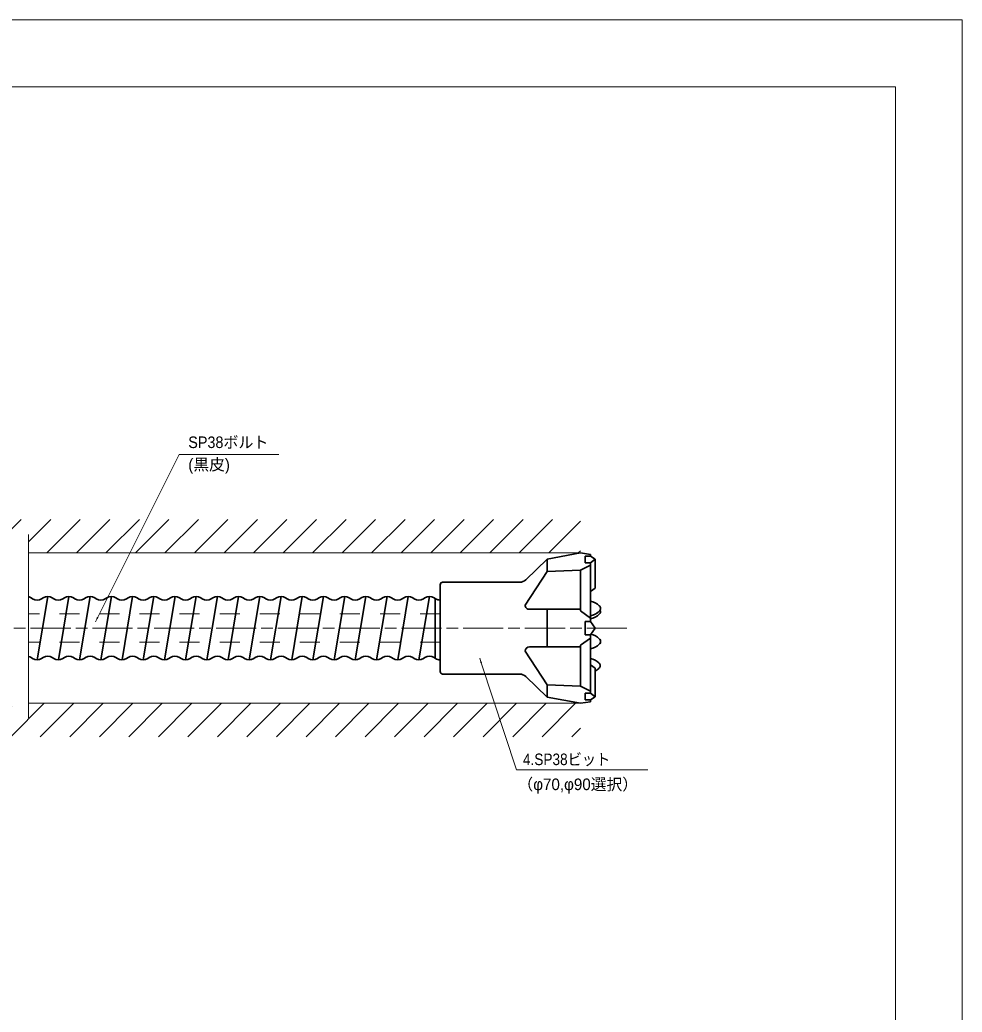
# Model space of a CAD drawing. Units: millimetres at full size, sheet at 1:2; details may follow other scales. Extents: x 10540 to 12220, y 374 to 1562.
# Drawn here: x 11656 to 12220, y 968 to 1562 of the extents above; entities that cross this region are included whole.
import ezdxf
from ezdxf.enums import TextEntityAlignment as Align

# ---------------------------------------------------------------- set-up
doc = ezdxf.new("R2010")
doc.units = ezdxf.units.MM
doc.header["$LTSCALE"] = 2
doc.linetypes.add('CHAIN', pattern=[18.5, 12, -1.5, 3.5, -1.5])
doc.linetypes.add('DASHED_SPACED', pattern=[12, 6, -6])
for name, color, linetype, lineweight in [('1外形線', 7, 'Continuous', 35), ('2細い実線', 3, 'Continuous', 13), ('3隠れ線', 2, 'DASHED_SPACED', 13), ('4中心線', 1, 'CHAIN', 15), ('6寸法線', 4, 'Continuous', 13), ('7 枠・タイトル', 7, 'Continuous', 13)]:
    doc.layers.add(name, color=color, linetype=linetype, lineweight=lineweight)
doc.styles.add('ＭＳ Ｐゴシック', font='')
doc.styles.get('ＭＳ Ｐゴシック').set_extended_font_data('MS PGothic')
pattern_1 = [(45, (0, 0), (-8.83883, 8.83883), [])]

# ---------------------------------------------------------------- blocks, each defined once
blk = doc.blocks.new('filled_arrow')
at = {"color": 0, "linetype": 'Continuous', "lineweight": -2}
blk.add_solid([(7.5, 1.25), (0, 0), (7.5, -1.25)], dxfattribs=at)

msp = doc.modelspace()

# ---------------------------------------------------------------- hatches: boundary and pattern name
at = {"layer": '2細い実線'}
h = msp.add_hatch(dxfattribs=at)
h.set_pattern_fill('USER', color=256, style=0, pattern_type=2)
h.set_pattern_definition(pattern_1)
h.paths.add_polyline_path([(10946.524, 1242.619), (10946.524, 1262.619), (11991.908, 1262.619), (11991.895, 1242.619), (11661.495, 1242.619), (11661.495, 1253.584), (11651.495, 1253.584), (11651.495, 1242.619), (11112.992, 1242.619), (11112.992, 1253.584), (11102.992, 1253.584), (11102.992, 1242.619)])
h = msp.add_hatch(dxfattribs=at)
h.set_pattern_fill('USER', color=256, style=0, pattern_type=2)
h.set_pattern_definition(pattern_1)
h.paths.add_polyline_path([(10946.597, 1132.615), (10946.524, 1152.619), (11102.992, 1152.619), (11102.992, 1143.965), (11112.992, 1143.965), (11112.992, 1152.619), (11651.495, 1152.619), (11651.495, 1143.965), (11661.495, 1143.965), (11661.537, 1152.619), (11991.885, 1152.619), (11991.908, 1132.615)])

# ---------------------------------------------------------------- linework, layer by layer
at = {"layer": '1外形線'}
for p, q in [((11971.908, 1238.969), (11991.908, 1242.619)), ((11991.908, 1242.619), (11997.908, 1241.728)), ((11997.908, 1241.728), (11997.908, 1240.629)), ((11997.908, 1241.728), (11997.908, 1240.629)), ((11997.908, 1240.629), (11997.908, 1241.728)), ((11971.908, 1238.969), (11959.123, 1226.535)), ((11971.908, 1238.969), (11971.908, 1231.501)), ((11994.708, 1240.629), (11997.908, 1240.629)), ((11994.708, 1240.629), (11994.708, 1236.632)), ((11994.708, 1236.632), (11997.908, 1236.632)), ((12000.708, 1238.829), (11997.908, 1240.629)), ((12000.708, 1238.829), (11997.908, 1236.632)), ((11997.908, 1236.632), (11997.908, 1201.619)), ((12000.708, 1221.529), (12000.708, 1238.824)), ((11971.908, 1231.501), (11958.756, 1211.368)), ((11991.908, 1232.374), (11971.908, 1231.501)), ((11991.908, 1232.374), (11997.908, 1235.383)), ((11991.908, 1232.374), (11997.908, 1235.383)), ((11991.908, 1232.374), (11991.908, 1207.876)), ((11955.637, 1225.119), (11909.408, 1225.119)), ((11955.637, 1225.119), (11909.408, 1225.119)), ((11997.908, 1225.742), (11997.908, 1201.619)), ((11907.908, 1223.619), (11907.908, 1171.619)), ((11997.908, 1219.518), (12000.708, 1221.529)), ((11663.851, 1215.22), (11662.947, 1215.807)), ((11672.958, 1216.614), (11666.608, 1178.624)), ((11672.958, 1216.614), (11666.608, 1178.624)), ((11669.297, 1215.22), (11670.201, 1215.807)), ((11669.297, 1215.22), (11670.201, 1215.807)), ((11676.551, 1215.22), (11675.647, 1215.807)), ((11685.658, 1216.614), (11679.308, 1178.624)), ((11685.658, 1216.614), (11679.308, 1178.624)), ((11681.997, 1215.22), (11682.901, 1215.807)), ((11681.997, 1215.22), (11682.901, 1215.807)), ((11689.251, 1215.22), (11688.347, 1215.807)), ((11698.358, 1216.614), (11692.008, 1178.624)), ((11698.358, 1216.614), (11692.008, 1178.624)), ((11694.697, 1215.22), (11695.601, 1215.807)), ((11694.697, 1215.22), (11695.601, 1215.807)), ((11701.951, 1215.22), (11701.047, 1215.807)), ((11711.058, 1216.614), (11704.708, 1178.624)), ((11711.058, 1216.614), (11704.708, 1178.624)), ((11707.397, 1215.22), (11708.301, 1215.807)), ((11707.397, 1215.22), (11708.301, 1215.807)), ((11714.651, 1215.22), (11713.747, 1215.807)), ((11714.651, 1215.22), (11713.747, 1215.807)), ((11723.758, 1216.614), (11717.408, 1178.624)), ((11723.758, 1216.614), (11717.408, 1178.624)), ((11723.769, 1216.614), (11717.419, 1178.624)), ((11720.097, 1215.22), (11721.001, 1215.807)), ((11720.097, 1215.22), (11721.001, 1215.807)), ((11720.097, 1215.22), (11721.001, 1215.807)), ((11727.351, 1215.22), (11726.447, 1215.807)), ((11727.351, 1215.22), (11726.447, 1215.807)), ((11736.458, 1216.614), (11730.108, 1178.624)), ((11736.458, 1216.614), (11730.108, 1178.624)), ((11736.458, 1216.614), (11730.108, 1178.624)), ((11732.797, 1215.22), (11733.701, 1215.807)), ((11732.797, 1215.22), (11733.701, 1215.807)), ((11732.797, 1215.22), (11733.701, 1215.807)), ((11740.051, 1215.22), (11739.147, 1215.807)), ((11740.051, 1215.22), (11739.147, 1215.807)), ((11749.158, 1216.614), (11742.808, 1178.624)), ((11749.158, 1216.614), (11742.808, 1178.624)), ((11745.497, 1215.22), (11746.401, 1215.807)), ((11745.497, 1215.22), (11746.401, 1215.807)), ((11752.751, 1215.22), (11751.847, 1215.807)), ((11761.858, 1216.614), (11755.508, 1178.624)), ((11758.197, 1215.22), (11759.101, 1215.807)), ((11765.451, 1215.22), (11764.547, 1215.807)), ((11774.558, 1216.614), (11768.208, 1178.624)), ((11770.897, 1215.22), (11771.801, 1215.807)), ((11778.151, 1215.22), (11777.247, 1215.807)), ((11787.258, 1216.614), (11780.908, 1178.624)), ((11783.597, 1215.22), (11784.501, 1215.807)), ((11790.851, 1215.22), (11789.947, 1215.807)), ((11799.958, 1216.614), (11793.608, 1178.624)), ((11796.297, 1215.22), (11797.201, 1215.807)), ((11803.551, 1215.22), (11802.647, 1215.807)), ((11812.658, 1216.614), (11806.308, 1178.624)), ((11808.997, 1215.22), (11809.901, 1215.807)), ((11816.251, 1215.22), (11815.347, 1215.807)), ((11825.358, 1216.614), (11819.008, 1178.624)), ((11821.697, 1215.22), (11822.601, 1215.807)), ((11828.951, 1215.22), (11828.047, 1215.807)), ((11838.058, 1216.614), (11831.708, 1178.624)), ((11834.397, 1215.22), (11835.301, 1215.807)), ((11841.651, 1215.22), (11840.747, 1215.807)), ((11850.758, 1216.614), (11844.408, 1178.624)), ((11847.097, 1215.22), (11848.001, 1215.807)), ((11854.351, 1215.22), (11853.447, 1215.807)), ((11863.458, 1216.614), (11857.108, 1178.624)), ((11859.797, 1215.22), (11860.701, 1215.807)), ((11867.051, 1215.22), (11866.147, 1215.807)), ((11876.158, 1216.614), (11869.808, 1178.624)), ((11872.497, 1215.22), (11873.401, 1215.807)), ((11879.751, 1215.22), (11878.847, 1215.807)), ((11888.858, 1216.614), (11882.508, 1178.624)), ((11885.197, 1215.22), (11886.101, 1215.807)), ((11892.451, 1215.22), (11891.547, 1215.807)), ((11901.524, 1216.614), (11895.174, 1178.624)), ((11897.897, 1215.22), (11898.801, 1215.807)), ((11904.247, 1215.807), (11905.151, 1215.22)), ((11904.908, 1215.378), (11904.908, 1179.588)), ((11961.41, 1208.869), (11991.908, 1208.869)), ((11971.908, 1208.869), (11971.908, 1186.369)), ((11997.908, 1203.619), (11991.908, 1207.876)), ((11994.708, 1201.619), (11997.908, 1201.619)), ((11994.708, 1201.619), (11994.708, 1193.619)), ((11997.908, 1201.619), (12000.687, 1197.619)), ((11997.908, 1193.619), (12000.687, 1197.619)), ((11997.908, 1191.619), (11991.908, 1187.362)), ((11994.708, 1193.619), (11997.908, 1193.619)), ((11997.908, 1193.619), (11997.908, 1169.496)), ((11997.908, 1193.619), (11997.908, 1158.605)), ((11971.908, 1163.757), (11958.756, 1183.87)), ((11961.41, 1186.369), (11991.908, 1186.369)), ((11991.908, 1187.362), (11991.908, 1162.863)), ((11662.947, 1180.017), (11663.851, 1179.43)), ((11662.947, 1180.017), (11663.851, 1179.43)), ((11670.201, 1180.017), (11669.297, 1179.43)), ((11670.201, 1180.017), (11669.297, 1179.43)), ((11675.647, 1180.017), (11676.551, 1179.43)), ((11675.647, 1180.017), (11676.551, 1179.43)), ((11682.901, 1180.017), (11681.997, 1179.43)), ((11682.901, 1180.017), (11681.997, 1179.43)), ((11688.347, 1180.017), (11689.251, 1179.43)), ((11688.347, 1180.017), (11689.251, 1179.43)), ((11695.601, 1180.017), (11694.697, 1179.43)), ((11695.601, 1180.017), (11694.697, 1179.43)), ((11701.047, 1180.017), (11701.951, 1179.43)), ((11701.047, 1180.017), (11701.951, 1179.43)), ((11708.301, 1180.017), (11707.397, 1179.43)), ((11708.301, 1180.017), (11707.397, 1179.43)), ((11713.747, 1180.017), (11714.651, 1179.43)), ((11713.747, 1180.017), (11714.651, 1179.43)), ((11713.747, 1180.017), (11714.651, 1179.43)), ((11721.001, 1180.017), (11720.097, 1179.43)), ((11721.001, 1180.017), (11720.097, 1179.43)), ((11721.001, 1180.017), (11720.097, 1179.43)), ((11726.447, 1180.017), (11727.351, 1179.43)), ((11726.447, 1180.017), (11727.351, 1179.43)), ((11726.447, 1180.017), (11727.351, 1179.43)), ((11733.701, 1180.017), (11732.797, 1179.43)), ((11733.701, 1180.017), (11732.797, 1179.43)), ((11733.701, 1180.017), (11732.797, 1179.43)), ((11739.147, 1180.017), (11740.051, 1179.43)), ((11739.147, 1180.017), (11740.051, 1179.43)), ((11746.401, 1180.017), (11745.497, 1179.43)), ((11746.401, 1180.017), (11745.497, 1179.43)), ((11751.847, 1180.017), (11752.751, 1179.43)), ((11759.101, 1180.017), (11758.197, 1179.43)), ((11764.547, 1180.017), (11765.451, 1179.43)), ((11771.801, 1180.017), (11770.897, 1179.43)), ((11777.247, 1180.017), (11778.151, 1179.43)), ((11784.501, 1180.017), (11783.597, 1179.43)), ((11789.947, 1180.017), (11790.851, 1179.43)), ((11797.201, 1180.017), (11796.297, 1179.43)), ((11802.647, 1180.017), (11803.551, 1179.43)), ((11809.901, 1180.017), (11808.997, 1179.43)), ((11815.347, 1180.017), (11816.251, 1179.43)), ((11822.601, 1180.017), (11821.697, 1179.43)), ((11828.047, 1180.017), (11828.951, 1179.43)), ((11835.301, 1180.017), (11834.397, 1179.43)), ((11840.747, 1180.017), (11841.651, 1179.43)), ((11848.001, 1180.017), (11847.097, 1179.43)), ((11853.447, 1180.017), (11854.351, 1179.43)), ((11860.701, 1180.017), (11859.797, 1179.43)), ((11866.147, 1180.017), (11867.051, 1179.43)), ((11873.401, 1180.017), (11872.497, 1179.43)), ((11878.847, 1180.017), (11879.751, 1179.43)), ((11886.101, 1180.017), (11885.197, 1179.43)), ((11891.547, 1180.017), (11892.451, 1179.43)), ((11897.897, 1179.43), (11898.801, 1180.017)), ((11904.247, 1180.017), (11905.151, 1179.43)), ((11997.908, 1175.716), (12000.687, 1173.72)), ((12000.687, 1156.424), (12000.687, 1173.72)), ((12000.687, 1171.153), (12000.687, 1156.424)), ((11955.637, 1170.119), (11909.408, 1170.119)), ((11971.908, 1156.269), (11959.123, 1168.703)), ((11997.908, 1165.499), (11997.908, 1164.4)), ((11997.908, 1165.499), (11997.908, 1164.4)), ((11971.908, 1156.269), (11971.908, 1163.737)), ((11991.908, 1162.863), (11971.908, 1163.737)), ((11991.908, 1162.863), (11997.908, 1159.855)), ((11991.908, 1162.863), (11997.908, 1159.855)), ((11994.708, 1158.605), (11997.908, 1158.605)), ((11994.708, 1154.609), (11994.708, 1158.605)), ((12000.708, 1156.408), (11997.908, 1158.605)), ((11971.908, 1156.269), (11991.908, 1152.619)), ((11991.908, 1152.619), (11997.908, 1153.509)), ((11994.708, 1154.609), (11997.908, 1154.609)), ((12000.708, 1156.408), (11997.908, 1154.609)), ((11997.908, 1153.509), (11997.908, 1154.609)), ((11997.908, 1153.509), (11997.908, 1154.609)), ((11997.908, 1154.609), (11997.908, 1153.509))]:
    msp.add_line(p, q, dxfattribs=at)
for centre, radius, start, end in [((11909.408, 1223.619), 1.5, 90, 180), ((11955.637, 1230.119), 5, 270, 314.20456), ((11660.224, 1211.614), 5, 57.00469, 75.277), ((11660.224, 1211.614), 5, 57.00469, 75.277), ((11666.574, 1219.414), 5, 237.00469, 302.99531), ((11666.574, 1219.414), 5, 237.00469, 302.99531), ((11672.924, 1211.614), 5, 57.00469, 122.99531), ((11672.924, 1211.614), 5, 57.00469, 122.99531), ((11679.274, 1219.414), 5, 237.00469, 302.99531), ((11679.274, 1219.414), 5, 237.00469, 302.99531), ((11685.624, 1211.614), 5, 57.00469, 122.99531), ((11685.624, 1211.614), 5, 57.00469, 122.99531), ((11691.974, 1219.414), 5, 237.00469, 302.99531), ((11691.974, 1219.414), 5, 237.00469, 302.99531), ((11698.324, 1211.614), 5, 57.00469, 122.99531), ((11698.324, 1211.614), 5, 57.00469, 122.99531), ((11704.674, 1219.414), 5, 237.00469, 302.99531), ((11704.674, 1219.414), 5, 237.00469, 302.99531), ((11711.024, 1211.614), 5, 57.00469, 122.99531), ((11711.024, 1211.614), 5, 57.00469, 122.99531), ((11711.024, 1211.614), 5, 57.00469, 58.65148), ((11717.374, 1219.414), 5, 237.00469, 302.99531), ((11717.374, 1219.414), 5, 237.00469, 302.99531), ((11717.374, 1219.414), 5, 237.00469, 302.99531), ((11723.724, 1211.614), 5, 57.00469, 122.99531), ((11723.724, 1211.614), 5, 57.00469, 122.99531), ((11723.724, 1211.614), 5, 57.00469, 122.99531), ((11730.074, 1219.414), 5, 237.00469, 302.99531), ((11730.074, 1219.414), 5, 237.00469, 302.99531), ((11730.074, 1219.414), 5, 237.00469, 302.99531), ((11736.424, 1211.614), 5, 57.00469, 122.99531), ((11736.424, 1211.614), 5, 57.00469, 122.99531), ((11736.424, 1211.614), 5, 57.00469, 122.99531), ((11742.774, 1219.414), 5, 237.00469, 302.99531), ((11742.774, 1219.414), 5, 237.00469, 302.99531), ((11749.124, 1211.614), 5, 57.00469, 122.99531), ((11749.124, 1211.614), 5, 57.00469, 122.99531), ((11755.474, 1219.414), 5, 237.00469, 302.99531), ((11761.824, 1211.614), 5, 57.00469, 122.99531), ((11768.174, 1219.414), 5, 237.00469, 302.99531), ((11774.524, 1211.614), 5, 57.00469, 122.99531), ((11780.874, 1219.414), 5, 237.00469, 302.99531), ((11787.224, 1211.614), 5, 57.00469, 122.99531), ((11793.574, 1219.414), 5, 237.00469, 302.99531), ((11799.924, 1211.614), 5, 57.00469, 122.99531), ((11806.274, 1219.414), 5, 237.00469, 302.99531), ((11812.624, 1211.614), 5, 57.00469, 122.99531), ((11818.974, 1219.414), 5, 237.00469, 302.99531), ((11825.324, 1211.614), 5, 57.00469, 122.99531), ((11831.674, 1219.414), 5, 237.00469, 302.99531), ((11838.024, 1211.614), 5, 57.00469, 122.99531), ((11844.374, 1219.414), 5, 237.00469, 302.99531), ((11850.724, 1211.614), 5, 57.00469, 122.99531), ((11857.074, 1219.414), 5, 237.00469, 302.99531), ((11863.424, 1211.614), 5, 57.00469, 122.99531), ((11869.774, 1219.414), 5, 237.00469, 302.99531), ((11876.124, 1211.614), 5, 57.00469, 122.99531), ((11882.474, 1219.414), 5, 237.00469, 302.99531), ((11888.824, 1211.614), 5, 57.00469, 122.99531), ((11895.174, 1219.414), 5, 237.00469, 302.99531), ((11901.524, 1211.614), 5, 57.00469, 122.99531), ((11907.874, 1219.414), 5, 237.00469, 270.38509), ((11996.119, 1203.947), 10, 44.72596, 79.69931), ((11961.332, 1211.445), 2.578, 181.72383, 271.72383), ((11996.119, 1214.846), 10, 280.30069, 315.27404), ((11996.119, 1213.072), 10, 280.30069, 315.27404), ((11996.119, 1214.846), 10, 294.31832, 315.27404), ((12002.008, 1209.397), 2, 307.46908, 52.53092), ((12002.008, 1207.622), 2, 307.46908, 26.3317), ((11996.119, 1184.169), 10, 44.72596, 78.30909), ((11996.119, 1195.069), 10, 280.30069, 315.27404), ((12002.008, 1189.619), 2, 307.46908, 52.53092), ((12002.008, 1189.619), 2, 316.56746, 43.43254), ((11961.332, 1183.792), 2.578, 88.27617, 178.27617), ((11660.224, 1175.824), 5, 57.00469, 75.277), ((11660.224, 1175.824), 5, 57.00469, 75.277), ((11660.224, 1175.824), 5, 57.00469, 75.277), ((11666.574, 1183.624), 5, 237.00469, 302.99531), ((11666.574, 1183.624), 5, 237.00469, 302.99531), ((11672.924, 1175.824), 5, 57.00469, 122.99531), ((11672.924, 1175.824), 5, 57.00469, 122.99531), ((11672.924, 1175.824), 5, 57.00469, 122.99531), ((11679.274, 1183.624), 5, 237.00469, 302.99531), ((11679.274, 1183.624), 5, 237.00469, 302.99531), ((11685.624, 1175.824), 5, 57.00469, 122.99531), ((11685.624, 1175.824), 5, 57.00469, 122.99531), ((11685.624, 1175.824), 5, 57.00469, 122.99531), ((11691.974, 1183.624), 5, 237.00469, 302.99531), ((11691.974, 1183.624), 5, 237.00469, 302.99531), ((11698.324, 1175.824), 5, 57.00469, 122.99531), ((11698.324, 1175.824), 5, 57.00469, 122.99531), ((11698.324, 1175.824), 5, 57.00469, 122.99531), ((11704.674, 1183.624), 5, 237.00469, 302.99531), ((11704.674, 1183.624), 5, 237.00469, 302.99531), ((11711.024, 1175.824), 5, 57.00469, 122.99531), ((11711.024, 1175.824), 5, 57.00469, 122.99531), ((11711.024, 1175.824), 5, 57.00469, 122.99531), ((11711.024, 1175.824), 5, 57.00469, 67.50132), ((11717.374, 1183.624), 5, 237.00469, 302.99531), ((11717.374, 1183.624), 5, 237.00469, 302.99531), ((11717.374, 1183.624), 5, 237.00469, 302.99531), ((11723.724, 1175.824), 5, 57.00469, 122.99531), ((11723.724, 1175.824), 5, 57.00469, 122.99531), ((11723.724, 1175.824), 5, 57.00469, 122.99531), ((11723.724, 1175.824), 5, 57.00469, 122.99531), ((11730.074, 1183.624), 5, 237.00469, 302.99531), ((11730.074, 1183.624), 5, 237.00469, 302.99531), ((11730.074, 1183.624), 5, 237.00469, 302.99531), ((11736.424, 1175.824), 5, 57.00469, 122.99531), ((11736.424, 1175.824), 5, 57.00469, 122.99531), ((11736.424, 1175.824), 5, 57.00469, 122.99531), ((11742.774, 1183.624), 5, 237.00469, 302.99531), ((11742.774, 1183.624), 5, 237.00469, 302.99531), ((11749.124, 1175.824), 5, 57.00469, 122.99531), ((11749.124, 1175.824), 5, 57.00469, 122.99531), ((11755.474, 1183.624), 5, 237.00469, 302.99531), ((11761.824, 1175.824), 5, 57.00469, 122.99531), ((11768.174, 1183.624), 5, 237.00469, 302.99531), ((11774.524, 1175.824), 5, 57.00469, 122.99531), ((11780.874, 1183.624), 5, 237.00469, 302.99531), ((11787.224, 1175.824), 5, 57.00469, 122.99531), ((11793.574, 1183.624), 5, 237.00469, 302.99531), ((11799.924, 1175.824), 5, 57.00469, 122.99531), ((11806.274, 1183.624), 5, 237.00469, 302.99531), ((11812.624, 1175.824), 5, 57.00469, 122.99531), ((11818.974, 1183.624), 5, 237.00469, 302.99531), ((11825.324, 1175.824), 5, 57.00469, 122.99531), ((11831.674, 1183.624), 5, 237.00469, 302.99531), ((11838.024, 1175.824), 5, 57.00469, 122.99531), ((11844.374, 1183.624), 5, 237.00469, 302.99531), ((11850.724, 1175.824), 5, 57.00469, 122.99531), ((11857.074, 1183.624), 5, 237.00469, 302.99531), ((11863.424, 1175.824), 5, 57.00469, 122.99531), ((11869.774, 1183.624), 5, 237.00469, 302.99531), ((11876.124, 1175.824), 5, 57.00469, 122.99531), ((11882.474, 1183.624), 5, 237.00469, 302.99531), ((11888.824, 1175.824), 5, 57.00469, 122.99531), ((11895.174, 1183.624), 5, 237.00469, 302.99531), ((11901.524, 1175.824), 5, 57.00469, 122.99531), ((11907.874, 1183.624), 5, 237.00469, 270.38509), ((11995.881, 1169.718), 10, 44.72596, 78.30909), ((12001.769, 1175.168), 2, 307.46908, 52.53092), ((11909.408, 1171.619), 1.5, 180, 270), ((11995.881, 1180.618), 10, 298.72441, 315.27404), ((11955.637, 1165.119), 5, 45.79544, 90)]:
    msp.add_arc(centre, radius, start, end, dxfattribs=at)
at = {"layer": '2細い実線', "lineweight": 20}
for p, q in [((11661.495, 1253.584), (11661.495, 1143.965)), ((11991.895, 1242.619), (11661.417, 1242.619)), ((11991.885, 1152.619), (11661.537, 1152.619))]:
    msp.add_line(p, q, dxfattribs=at)
at = {"layer": '3隠れ線'}
for p, q in [((11907.908, 1206.119), (11661.495, 1206.119)), ((11907.908, 1189.119), (11661.495, 1189.119))]:
    msp.add_line(p, q, dxfattribs=at)
at = {"layer": '4中心線'}
msp.add_line((12019.698, 1197.619), (10777.22, 1197.619), dxfattribs=at)
at = {"layer": '6寸法線'}
for points in [[(11701.543, 1201.458), (11702.887, 1204.14), (11751.682, 1301.561), (11811.394, 1301.561)], [(11931.588, 1179.688), (11932.526, 1176.838), (11953.626, 1112.694), (12032.253, 1112.694)]]:
    msp.add_lwpolyline(points, dxfattribs=at)
at = {"layer": '7 枠・タイトル'}
for p, q in [((10540.486, 1561.732), (12220.486, 1561.732)), ((12220.486, 1561.732), (12220.486, 373.732)), ((10580.486, 1521.732), (12180.486, 1521.732)), ((12180.486, 1521.732), (12180.486, 413.732))]:
    msp.add_line(p, q, dxfattribs=at)

# ---------------------------------------------------------------- block references
at = {"layer": '6寸法線', "xscale": 0.4, "yscale": 0.4}
for p, rotation in [((11701.543, 1201.458), 63.4), ((11931.588, 1179.688), 288.2)]:
    msp.add_blockref('filled_arrow', p, dxfattribs=dict(at, rotation=rotation))

# ---------------------------------------------------------------- texts
at = {"layer": '6寸法線', "style": 'ＭＳ Ｐゴシック'}
for s, width, p in [('SP38ボルト', 0.95, (11757.088, 1303.33)), ('4.SP38ビット', 0.9, (11957.5, 1113.524))]:
    msp.add_text(s, height=6.928, dxfattribs=dict(at, width=width)).set_placement(p, align=Align.BOTTOM_LEFT)
for s, p in [('(黒皮)', (11757.088, 1289.991)), ('（φ70,φ90選択）', (11954.19, 1098.577))]:
    msp.add_text(s, height=6.928, dxfattribs=at).set_placement(p, align=Align.BOTTOM_LEFT)

doc.saveas('drawing.dxf')
